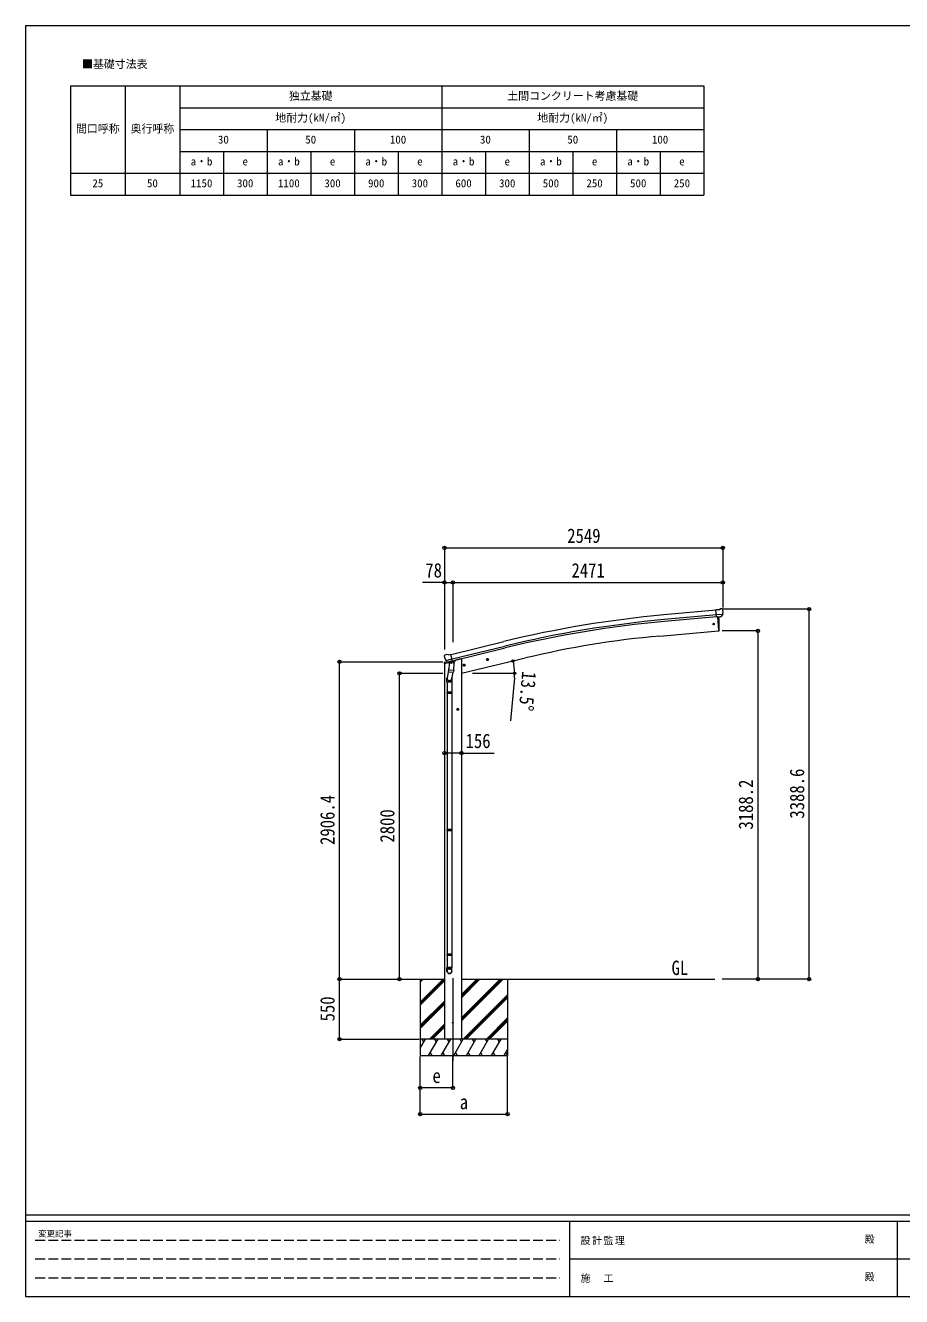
# Model space of a CAD drawing. Units: millimetres at full size, sheet at 1:30. Extents: x -8385 to 8479, y -5853 to 5787.
# Drawn here: x -8385 to -360, y -5853 to 5787 of the extents above; entities that cross this region are included whole.
import ezdxf
from ezdxf.enums import TextEntityAlignment as Align

# ---------------------------------------------------------------- set-up
doc = ezdxf.new("R2010")
doc.units = ezdxf.units.MM
doc.header["$LTSCALE"] = 30
doc.header["$PDMODE"] = 32
doc.header["$PDSIZE"] = 30
doc.linetypes.add('DASHED3', pattern=[4, 3, -1])
for name, color, linetype, lineweight in [('0-0_0', 7, 'Continuous', 9), ('0-1_本体', 4, 'Continuous', 9), ('0-2_部品', 7, 'Continuous', 9), ('0-8_PARTS2', 2, 'Continuous', 9), ('0-A_寸法', 6, 'Continuous', 9), ('0-F_PARTS1', 7, 'Continuous', 18), ('F-0_240', 7, 'Continuous', 9)]:
    doc.layers.add(name, color=color, linetype=linetype, lineweight=lineweight)
doc.styles.add('ＭＳ ゴシック', font='')
doc.styles.get('ＭＳ ゴシック').set_extended_font_data('MS Gothic')

msp = doc.modelspace()

# ---------------------------------------------------------------- linework, layer by layer
at = {"layer": '0-0_0', "color": 6}
for p, q in [((-1206.72, -2945.47), (-1206.72, 443.13)), ((-1675.73, 242.73), (-1675.73, -2945.47))]:
    msp.add_line(p, q, dxfattribs=at)
at = {"layer": '0-0_0'}
for p, q in [((-5143.76, -2945.47), (-4547.42, -2945.47)), ((-4769.67, -2945.47), (-4769.67, -3645.47)), ((-4769.67, -3156.7), (-4558.44, -2945.47)), ((-4769.67, -2972.85), (-4742.29, -2945.47)), ((-4769.67, -2958.71), (-4756.44, -2945.47)), ((-4769.67, -3170.84), (-4547.42, -2948.59)), ((-4769.67, -3184.98), (-4547.42, -2962.74)), ((-4391.92, -2945.47), (-2069.83, -2945.47)), ((-4391.92, -3327.73), (-4009.66, -2945.47)), ((-4391.92, -3299.45), (-4037.94, -2945.47)), ((-4391.92, -3313.59), (-4023.8, -2945.47)), ((-4391.92, -3115.6), (-4221.79, -2945.47)), ((-4391.92, -3101.46), (-4235.94, -2945.47)), ((-4391.92, -3087.32), (-4250.08, -2945.47)), ((-3969.67, -2945.47), (-3969.67, -3645.47)), ((-4375.82, -3495.47), (-3969.67, -3089.33)), ((-4361.67, -3495.47), (-3969.67, -3103.48)), ((-4347.53, -3495.47), (-3969.67, -3117.62)), ((-4769.67, -3368.83), (-4547.42, -3146.58)), ((-4769.67, -3382.97), (-4547.42, -3160.73)), ((-4769.67, -3397.12), (-4547.42, -3174.87)), ((-4684.18, -3495.47), (-4547.42, -3358.71)), ((-4670.04, -3495.47), (-4547.42, -3372.86)), ((-4163.68, -3495.47), (-3969.67, -3301.46)), ((-4149.54, -3495.47), (-3969.67, -3315.61)), ((-4135.4, -3495.47), (-3969.67, -3329.75)), ((-4655.9, -3495.47), (-4547.42, -3387)), ((-3969.67, -3495.47), (-4769.67, -3495.47)), ((-4769.67, -3579.3), (-4721.27, -3495.47)), ((-4736.28, -3521.45), (-4751.28, -3495.47)), ((-4692.41, -3645.47), (-4605.81, -3495.47)), ((-4620.81, -3521.45), (-4635.81, -3495.47)), ((-4576.94, -3645.47), (-4490.34, -3495.47)), ((-4505.34, -3521.45), (-4520.34, -3495.47)), ((-4461.47, -3645.47), (-4374.87, -3495.47)), ((-4389.87, -3521.45), (-4404.87, -3495.47)), ((-4346, -3645.47), (-4259.4, -3495.47)), ((-4274.4, -3521.45), (-4289.4, -3495.47)), ((-4230.53, -3645.47), (-4143.93, -3495.47)), ((-4173.93, -3495.47), (-4158.93, -3521.45)), ((-4115.06, -3645.47), (-4028.45, -3495.47)), ((-4043.46, -3521.45), (-4058.46, -3495.47)), ((-3999.59, -3645.47), (-3969.67, -3593.66)), ((-4769.67, -3645.47), (-3969.67, -3645.47)), ((-4677.41, -3619.49), (-4662.41, -3645.47)), ((-4561.94, -3619.49), (-4546.94, -3645.47)), ((-4446.47, -3619.49), (-4431.47, -3645.47)), ((-4331, -3619.49), (-4316, -3645.47)), ((-4215.53, -3619.49), (-4200.53, -3645.47)), ((-4100.06, -3619.49), (-4085.06, -3645.47)), ((-3984.59, -3619.49), (-3969.59, -3645.47))]:
    msp.add_line(p, q, dxfattribs=at)
at = {"layer": '0-1_本体'}
for p, q in [((-2060.05, 432.33), (-2537.36, 389.05)), ((-2056.29, 389.34), (-2533.47, 346.07)), ((-2054.82, 372.56), (-2531.95, 329.3)), ((-2047.6, 370.35), (-2036.43, 242.74)), ((-2574.38, 195.68), (-2036.43, 242.74)), ((-4486.9, 28.12), (-4004.03, 145.6)), ((-4476.83, -13.85), (-3993.82, 103.67)), ((-4472.9, -30.22), (-3989.84, 87.3)), ((-4546.92, -55.18), (-4546.92, -3495.47)), ((-4391.42, -145.47), (-3805.75, -4.86)), ((-4391.42, -15.47), (-4391.42, -3495.47))]:
    msp.add_line(p, q, dxfattribs=at)
at = {"layer": '0-1_本体', "color": 6}
msp.add_line((-4391.42, -875.65), (-4547.42, -875.65), dxfattribs=at)
at = {"layer": '0-1_本体'}
msp.add_lwpolyline([(-4391.42, -15.47), (-4411.42, -15.47), (-4444.93, -23.52)], dxfattribs=at)
for centre, radius, start, end in [((-1632.66, -9600.87), 10030.81, 95.17465, 103.67464), ((-1632.66, -9600.87), 9987.65, 95.17465, 103.67464), ((-1632.66, -9600.87), 9970.81, 95.17465, 103.67464), ((-1840.76, -8189.64), 8417.35, 95.00001, 103.5)]:
    msp.add_arc(centre, radius, start, end, dxfattribs=at)
at = {"layer": '0-2_部品'}
for p, q in [((-2033.67, 436.78), (-2060.23, 434.46)), ((-2054.58, 369.79), (-2060.23, 434.46)), ((-1997.37, 394.49), (-2056.29, 389.34)), ((-2044.61, 370.67), (-2054.58, 369.79)), ((-2047.6, 370.4), (-2036.44, 242.8)), ((-2033.67, 436.78), (-2021.95, 443.55)), ((-2007.05, 445.13), (-2020.71, 443.94)), ((-2011.01, 373.61), (-2018.71, 372.93)), ((-2008.62, 375), (-1997.69, 393.94)), ((-1997.91, 439.38), (-2003.39, 443.98)), ((-1996.85, 437.34), (-1996.73, 436)), ((-2036.44, 242.8), (-2034.38, 243.05)), ((-4548.86, 12.54), (-4548.58, 11.39)), ((-4544.64, 21.11), (-4548.5, 14.82)), ((-4541.55, 23.36), (-4528.36, 26.53)), ((-4513.8, 23.85), (-4527.06, 26.55)), ((-4513.8, 23.85), (-4487.87, 30.08)), ((-4549.99, -55.79), (-4507.28, -45.54)), ((-4549.99, -48.9), (-4549.99, -55.79)), ((-4521.48, -39.69), (-4547.69, -45.99)), ((-4534.81, -27.77), (-4477.3, -13.96)), ((-4517.95, -42.68), (-4534.33, -28.19)), ((-4506.36, -92.2), (-4522.27, -188.37)), ((-4515.25, -43.24), (-4507.73, -41.44)), ((-4514.41, -43.14), (-4512.88, -42.77)), ((-4512.88, -42.77), (-4476.18, -33.96)), ((-4511.04, -43), (-4511.09, -43.74)), ((-4510.34, -44.78), (-4484.52, -51.22)), ((-4503.42, -50.13), (-4508.09, -116.96)), ((-4457.73, -53.32), (-4503.42, -50.13)), ((-4501.64, -46.95), (-4501.87, -50.23)), ((-4482.13, -35.78), (-4483.15, -50.39)), ((-4476.18, -33.96), (-4474.65, -33.59)), ((-4473.09, -31.49), (-4472.15, -31.55)), ((-4472.15, -31.55), (-4458.83, -46.87)), ((-4468.16, -36.15), (-4449.27, -31.61)), ((-4462.41, -120.16), (-4457.73, -53.32)), ((-4458.83, -46.87), (-4459.28, -53.21)), ((-4445.43, -23.44), (-4445.43, -26.75)), ((-4377.11, -73.01), (-4357.67, -68.34)), ((-4372.56, -65.23), (-4374.69, -72.43)), ((-4365.26, -63.48), (-4372.56, -65.23)), ((-4365.06, -80.4), (-4369.72, -60.95)), ((-4360.09, -68.93), (-4365.26, -63.48)), ((-4362.22, -76.12), (-4360.09, -68.93)), ((-4163.19, -21.65), (-4143.75, -16.99)), ((-4158.64, -13.88), (-4160.77, -21.07)), ((-4151.34, -12.12), (-4158.64, -13.88)), ((-4151.13, -29.04), (-4155.8, -9.6)), ((-4146.17, -17.57), (-4151.34, -12.12)), ((-4148.3, -24.76), (-4146.17, -17.57)), ((-4524.42, -225.53), (-4524.42, -191.18)), ((-4478.42, -225.53), (-4524.42, -225.53)), ((-4522.42, -225.53), (-4522.42, -319.53)), ((-4508.95, -129.43), (-4508.08, -116.96)), ((-4508.56, -130.79), (-4508.56, -130.79)), ((-4462.41, -120.16), (-4508.09, -116.96)), ((-4507.11, -131.57), (-4465.41, -134.48)), ((-4470.84, -134.1), (-4481.57, -197.69)), ((-4480.42, -225.53), (-4480.42, -319.53)), ((-4478.42, -190.87), (-4478.42, -225.53)), ((-4462.42, -120.16), (-4463.31, -132.85)), ((-4524.42, -321.53), (-4523.42, -319.53)), ((-4478.42, -321.53), (-4524.42, -321.53)), ((-4478.42, -329.53), (-4524.42, -329.53)), ((-4479.42, -319.53), (-4523.42, -319.53)), ((-4479.42, -331.53), (-4523.42, -331.53)), ((-4522.42, -331.53), (-4522.42, -1575.72)), ((-4480.42, -331.53), (-4480.42, -1575.72)), ((-4478.42, -321.53), (-4479.42, -319.53)), ((-4478.42, -329.53), (-4479.42, -331.53)), ((-4478.42, -321.53), (-4478.42, -329.53)), ((-4425.92, -485.59), (-4425.92, -465.59)), ((-4415.92, -475.59), (-4435.92, -475.59)), ((-4425.92, -468.09), (-4432.42, -471.84)), ((-4432.42, -471.84), (-4432.42, -479.34)), ((-4432.42, -479.34), (-4425.92, -483.1)), ((-4419.42, -471.84), (-4425.92, -468.09)), ((-4524.42, -1577.72), (-4523.42, -1575.72)), ((-4478.42, -1577.72), (-4524.42, -1577.72)), ((-4478.42, -1585.72), (-4524.42, -1585.72)), ((-4479.42, -1575.72), (-4523.42, -1575.72)), ((-4479.42, -1587.72), (-4523.42, -1587.72)), ((-4522.42, -1587.72), (-4522.42, -2715.9)), ((-4480.42, -1587.72), (-4480.42, -2715.9)), ((-4478.42, -1577.72), (-4479.42, -1575.72)), ((-4478.42, -1585.72), (-4479.42, -1587.72)), ((-4478.42, -1577.72), (-4478.42, -1585.72)), ((-4524.42, -2717.9), (-4523.42, -2715.9)), ((-4478.42, -2717.9), (-4524.42, -2717.9)), ((-4478.42, -2725.9), (-4524.42, -2725.9)), ((-4479.42, -2715.9), (-4523.42, -2715.9)), ((-4479.42, -2727.9), (-4523.42, -2727.9)), ((-4522.42, -2727.9), (-4522.42, -2837.9)), ((-4480.42, -2727.9), (-4480.42, -2837.9)), ((-4478.42, -2717.9), (-4479.42, -2715.9)), ((-4478.42, -2725.9), (-4479.42, -2727.9)), ((-4478.42, -2717.9), (-4478.42, -2725.9)), ((-4524.42, -2872.05), (-4524.42, -2837.9)), ((-4478.42, -2837.9), (-4524.42, -2837.9)), ((-4478.42, -2872.05), (-4478.42, -2837.9))]:
    msp.add_line(p, q, dxfattribs=at)
for points in [[(-2044.61, 370.67), (-2044.34, 370.6), (-2018.97, 372.82), (-2018.71, 372.93)], [(-1997.3, 395.12), (-1997.58, 394.14), (-1997.69, 393.94)], [(-4482.44, -35.37), (-4472.72, -33.04), (-4487.87, 30.08)], [(-4535.08, -27.19), (-4534.49, -28.03), (-4534.33, -28.19)], [(-4482.44, -35.37), (-4482.68, -35.52), (-4507.45, -41.47), (-4507.73, -41.44)], [(-4374.69, -72.43), (-4369.52, -77.87), (-4362.22, -76.12)], [(-4160.77, -21.07), (-4155.6, -26.52), (-4148.3, -24.76)], [(-4524.42, -321.53), (-4524.42, -329.53), (-4523.42, -331.53)], [(-4425.92, -483.1), (-4419.42, -479.34), (-4419.42, -471.84)], [(-4524.42, -1577.72), (-4524.42, -1585.72), (-4523.42, -1587.72)], [(-4524.42, -2717.9), (-4524.42, -2725.9), (-4523.42, -2727.9)]]:
    msp.add_lwpolyline(points, dxfattribs=at)
for centre, radius in [((-2082.13, 306.06), 6.5), ((-4367.39, -70.68), 8.5), ((-4367.39, -70.68), 7.7), ((-4367.39, -70.68), 6.5), ((-4153.47, -19.32), 8.5), ((-4153.47, -19.32), 7.7), ((-4153.47, -19.32), 6.5), ((-4425.92, -475.59), 8.5), ((-4425.92, -475.59), 7.7), ((-4425.92, -475.59), 6.5)]:
    msp.add_circle(centre, radius, dxfattribs=at)
at = {"layer": '0-2_部品', "color": 4}
msp.add_circle((-4469.42, -3345.47), 4.5, dxfattribs=at)
at = {"layer": '0-2_部品'}
for centre, radius, start, end in [((-2930.21, 298.62), 900, 356.63919, 4.64986), ((-2020.45, 440.95), 3, 95, 120), ((-2006.61, 440.15), 5, 50.00648, 94.99352), ((-2198.36, 418.36), 202.4, 353.4085, 5), ((-2034.75, 246.03), 3, 277, 356.63919), ((-4351.78, 58.64), 202.4, 193.5, 205.09125), ((-4540.38, 18.5), 5, 103.5, 148.5), ((-4527.66, 23.61), 3, 78.5, 103.5), ((-4546.99, -48.9), 3, 103.5, 180), ((-4514.53, -42.65), 0.5, 248.23754, 283.5), ((-4511.54, -42.96), 0.5, 356, 103.5), ((-4510.1, -43.81), 1, 176, 256), ((-4484.17, -50.25), 1.03, 250.03897, 351.96569), ((-4481.53, -35.86), 0.604, 100.59842, 172.20595), ((-4474.76, -33.11), 0.5, 283.5, 318.76246), ((-4450.43, -26.75), 5, 283.5, 0), ((-4494.42, -191.18), 30, 177.45142, 180), ((-4507.01, -129.6), 1.95, 175.04017, 217.47766), ((-4506.97, -129.57), 2, 217.40962, 266), ((-4465.27, -132.49), 2, 266, 349.46843)]:
    msp.add_arc(centre, radius, start, end, dxfattribs=at)
for centre, major_axis, ratio, start_param, end_param in [((-2011.28, 376.6), (1.62, -2.54), 0.997631, 5.80419048, 5.89294842), ((-2011.35, 376.71), (-3.5, 2.17), 0.650902, 2.11455212, 2.18736272), ((-2011.22, 376.51), (1.62, -2.54), 0.997631, 5.96575902, 6.76218013), ((-1992.52, 441.38), (-15.35, 3.44), 0.101033, 5.97514262, 5.97537366), ((-1999.84, 437.08), (2.71, -1.31), 0.997474, 0.53665673, 1.32256522), ((-4545.94, 13.25), (-1.57, -2.57), 0.99628, 4.71238898, 5.49965061), ((-4515.97, -40.42), (-0.73, -2.92), 0.997631, 5.80419048, 6.60061159), ((-4515.91, -40.2), (2.63, 3.16), 0.650902, 4.09582259, 4.16863319), ((-4515.94, -40.32), (-0.73, -2.92), 0.997631, 0.39023689, 0.47899483), ((-4501.43, -190.87), (23, 0), 0.996195, 2.55602575, 6.56630284), ((-4501.43, -190.87), (21, 0), 0.996195, 2.93491471, 5.95123941), ((-4501.42, -2870.3), (-23, 0), 0.996195, 3.14159265, 6.28318531), ((-4501.42, -2872.05), (-23, 0), 0.996195, 3.14159265, 6.28318531), ((-4501.42, -2872.05), (0, -23.43), 0.981806, 4.71238898, 7.85398163)]:
    msp.add_ellipse(centre, major_axis=major_axis, ratio=ratio, start_param=start_param, end_param=end_param, dxfattribs=at)
msp.add_ellipse((-4501.42, -2872.05), major_axis=(21, 0), ratio=0.996195, dxfattribs=at)
at = {"layer": '0-8_PARTS2'}
msp.add_line((-4469.42, -2936.26), (-4469.42, -3695.47), dxfattribs=at)
at = {"layer": '0-A_寸法'}
for p, q in [((-4547.42, 1002.89), (-1998.42, 1002.89)), ((-1998.42, 1002.89), (-1998.42, 686.27)), ((-4547.42, 686.27), (-4547.42, 74.04)), ((-4547.42, 686.27), (-4469.42, 686.27)), ((-4469.42, 686.27), (-4469.42, 138.41)), ((-4469.42, 686.27), (-1998.42, 686.27)), ((-1998.42, 686.27), (-1998.42, 457.26)), ((-1206.72, 443.13), (-2004.56, 443.13)), ((-1675.73, 242.73), (-2004.56, 242.73)), ((-5508, -39.07), (-4562.92, -39.07)), ((-5508, -2945.47), (-5508, -39.07)), ((-4960.03, -145.47), (-4562.92, -145.47)), ((-4960.03, -2945.47), (-4960.03, -145.47)), ((-4290.92, -145.47), (-3904.07, -145.47)), ((-3906.92, -187.93), (-3941.29, -580.43)), ((-4391.42, -875.65), (-4091.42, -875.65)), ((-5508, -2945.47), (-4779.89, -2945.47)), ((-5508, -3495.47), (-5508, -2945.47)), ((-1675.73, -2945.47), (-2004.56, -2945.47)), ((-1206.72, -2945.47), (-1675.73, -2945.47)), ((-5508, -3495.47), (-4779.89, -3495.47)), ((-4769.67, -4181.84), (-4769.67, -3652.89)), ((-4769.67, -3941.86), (-4769.67, -3652.89)), ((-4469.42, -3941.86), (-4469.42, -3652.89)), ((-3969.67, -4181.84), (-3969.67, -3652.89)), ((-4469.42, -3941.86), (-4769.67, -3941.86)), ((-4769.67, -4181.84), (-3969.67, -4181.84))]:
    msp.add_line(p, q, dxfattribs=at)
msp.add_lwpolyline([(-4547.42, 1002.89), (-4547.42, 686.27), (-4747.42, 686.27)], dxfattribs=at)
for centre in [(-3918.52, -31.82), (-3905.07, -145.47)]:
    msp.add_circle(centre, 10.62, dxfattribs=at)
for start, end in [(0, 13.5), (354.99678, 0)]:
    msp.add_arc((-4391.92, -145.47), 486.86, start, end, dxfattribs=at)
for p in [(-4547.42, 1002.89), (-1998.42, 1002.89), (-4547.42, 686.27), (-4469.42, 686.27), (-1998.42, 686.27), (-1206.72, 443.13), (-1675.73, 242.73), (-5508, -39.07), (-4960.03, -145.47), (-4547.42, -875.65), (-4391.42, -875.65), (-5508, -2945.47), (-4960.03, -2945.47), (-1675.73, -2945.47), (-1206.72, -2945.47), (-5508, -3495.47), (-4769.67, -3941.86), (-4469.42, -3941.86), (-4769.67, -4181.84), (-3969.67, -4181.84)]:
    msp.add_point(p, dxfattribs=at)
at = {"layer": '0-F_PARTS1'}
for p, q in [((-7972.15, 5233.37), (-2172.15, 5233.37)), ((-7972.15, 5233.37), (-7972.15, 4233.37)), ((-7472.15, 5233.37), (-7472.15, 4233.37)), ((-4572.15, 5233.37), (-4572.15, 4233.37)), ((-6972.15, 5033.37), (-2172.15, 5033.37)), ((-6972.15, 4833.37), (-2172.15, 4833.37)), ((-3772.15, 4833.37), (-3772.15, 4233.37)), ((-6972.15, 4633.37), (-2172.15, 4633.37)), ((-3372.15, 4633.37), (-3372.15, 4233.37)), ((-2572.15, 4633.37), (-2572.15, 4233.37))]:
    msp.add_line(p, q, dxfattribs=at)
for points in [[(-6972.15, 5233.37), (-6972.15, 5033.37), (-6972.15, 4433.37), (-6972.15, 4233.37)], [(-2172.15, 5233.37), (-2172.15, 4633.37), (-2172.15, 4233.37)], [(-6172.15, 4833.37), (-6172.15, 4633.37), (-6172.15, 4233.37)], [(-5372.15, 4833.37), (-5372.15, 4633.37), (-5372.15, 4233.37)], [(-2972.15, 4833.37), (-2972.15, 4433.37), (-2972.15, 4233.37)], [(-6572.15, 4633.37), (-6572.15, 4433.37), (-6572.15, 4233.37)], [(-5772.15, 4633.37), (-5772.15, 4433.37), (-5772.15, 4233.37)], [(-4972.15, 4633.37), (-4972.15, 4433.37), (-4972.15, 4233.37)], [(-4172.15, 4633.37), (-4172.15, 4433.37), (-4172.15, 4233.37)], [(-7972.15, 4433.37), (-6972.15, 4433.37), (-2172.15, 4433.37)], [(-7972.15, 4233.37), (-7472.15, 4233.37), (-4572.15, 4233.37), (-2972.15, 4233.37), (-2172.15, 4233.37)]]:
    msp.add_lwpolyline(points, dxfattribs=at)
at = {"layer": 'F-0_240', "color": 5}
for p, q in [((-8385.45, 5787.34), (-8385.45, -5852.66)), ((-8385.45, 5787.34), (8054.55, 5787.34)), ((-8385.45, -5102.66), (8054.55, -5102.66)), ((-8385.45, -5162.66), (5387.79, -5162.66)), ((-3402.21, -5162.66), (-3402.21, -5852.66)), ((-402.21, -5162.66), (-402.21, -5852.66)), ((-3402.21, -5507.66), (2747.79, -5507.66)), ((-8385.45, -5852.66), (8054.55, -5852.66))]:
    msp.add_line(p, q, dxfattribs=at)
at = {"layer": 'F-0_240', "color": 4, "linetype": 'DASHED3'}
for p, q in [((-8295.46, -5335.16), (-3492.21, -5335.16)), ((-8295.46, -5507.66), (-3492.21, -5507.66)), ((-8295.46, -5680.16), (-3492.21, -5680.16))]:
    msp.add_line(p, q, dxfattribs=at)

# ---------------------------------------------------------------- texts
at = {"layer": '0-0_0', "style": 'ＭＳ ゴシック', "width": 0.85}
msp.add_text('GL', height=132, dxfattribs=at).set_placement((-2467.23, -2947.91), align=Align.BOTTOM_LEFT)
at = {"layer": '0-A_寸法', "color": 7, "style": 'ＭＳ ゴシック', "width": 0.85}
for s, p in [('2549', (-3422.92, 1008.89)), ('78', (-4722.42, 692.27)), ('2471', (-3383.92, 692.27)), ('156', (-4353.92, -869.65)), ('e', (-4657.17, -3936.86)), ('a', (-4407.17, -4176.84))]:
    msp.add_text(s, height=132, dxfattribs=at).set_placement(p, align=Align.BOTTOM_LEFT)
for s, rotation, p in [('13.5°', 264.997, (-3874.67, -120.49)), ('3388.6', 90, (-1212.72, -1476.17)), ('3188.2', 90, (-1681.73, -1576.37)), ('2906.4', 90, (-5514, -1717.27)), ('2800', 90, (-4966.03, -1695.47)), ('550', 90, (-5514, -3332.97))]:
    msp.add_text(s, height=132, rotation=rotation, dxfattribs=at).set_placement(p, align=Align.BOTTOM_LEFT)
at = {"layer": '0-F_PARTS1', "style": 'ＭＳ ゴシック'}
for s, p in [('■基礎寸法表', (-7866.85, 5374.81)), ('独立基礎', (-5972.15, 5083.37)), ('土間コンクリート考慮基礎', (-3972.15, 5083.37)), ('間口呼称', (-7922.15, 4783.37)), ('奥行呼称', (-7422.15, 4783.37)), ('地耐力(kN/㎡)', (-6097.15, 4883.37)), ('地耐力(kN/㎡)', (-3697.15, 4883.37)), ('30', (-6622.15, 4683.37)), ('50', (-5822.15, 4683.37)), ('100', (-5047.15, 4683.37)), ('30', (-4222.15, 4683.37)), ('50', (-3422.15, 4683.37)), ('100', (-2647.15, 4683.37)), ('a・b', (-6872.15, 4483.37)), ('e', (-6397.15, 4483.37)), ('a・b', (-6072.15, 4483.37)), ('e', (-5597.15, 4483.37)), ('a・b', (-5272.15, 4483.37)), ('e', (-4797.15, 4483.37)), ('a・b', (-4472.15, 4483.37)), ('e', (-3997.15, 4483.37)), ('a・b', (-3672.15, 4483.37)), ('e', (-3197.15, 4483.37)), ('a・b', (-2872.15, 4483.37)), ('e', (-2397.15, 4483.37)), ('25', (-7772.15, 4283.37)), ('50', (-7272.15, 4283.37)), ('1150', (-6872.15, 4283.37)), ('300', (-6447.15, 4283.37)), ('1100', (-6072.15, 4283.37)), ('300', (-5647.15, 4283.37)), ('900', (-5247.15, 4283.37)), ('300', (-4847.15, 4283.37)), ('600', (-4447.15, 4283.37)), ('300', (-4047.15, 4283.37)), ('500', (-3647.15, 4283.37)), ('250', (-3247.15, 4283.37)), ('500', (-2847.15, 4283.37)), ('250', (-2447.15, 4283.37))]:
    msp.add_text(s, height=73.31, dxfattribs=at).set_placement(p, align=Align.BOTTOM_LEFT)
at = {"layer": 'F-0_240', "style": 'ＭＳ ゴシック'}
for s, height, p in [('変更記事', 54.99, (-8268.23, -5320.16)), ('殿', 65.98, (-697.92, -5380.16)), ('殿', 65.98, (-697.92, -5725.16))]:
    msp.add_text(s, height=height, dxfattribs=at).set_placement(p, align=Align.BOTTOM_LEFT)
at = {"layer": 'F-0_240', "char_height": 65.98, "attachment_point": 7, "style": 'ＭＳ ゴシック'}
for s, insert in [('\\T1.17;設計監理', (-3300.89, -5380.16)), ('\\T1.17;施\u3000工', (-3300.89, -5725.16))]:
    msp.add_mtext(s, dxfattribs=dict(at, insert=insert))

doc.saveas('drawing.dxf')
